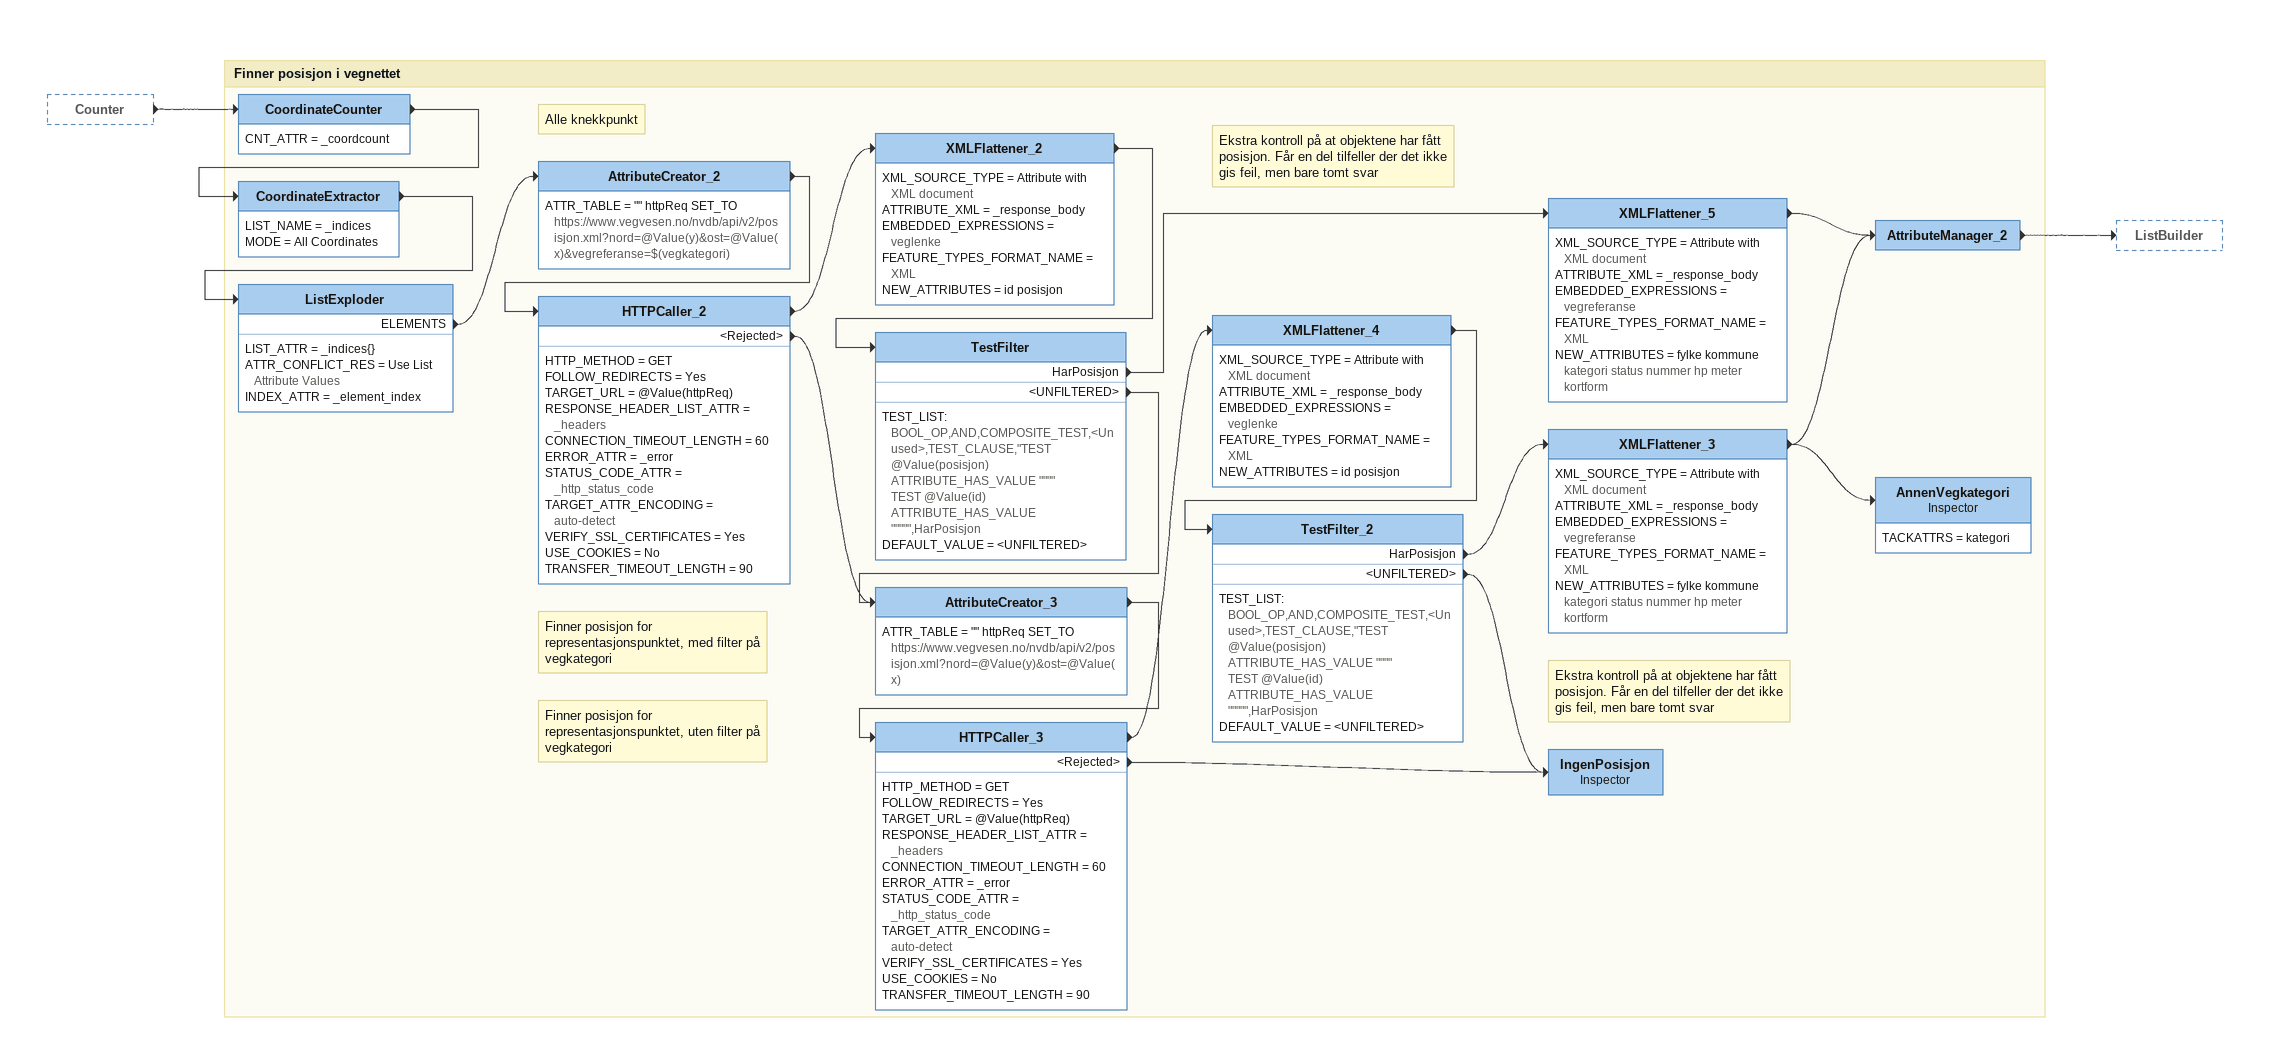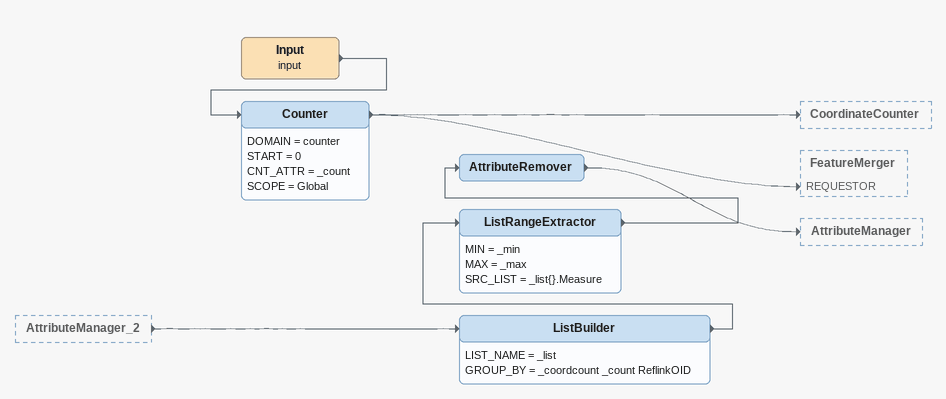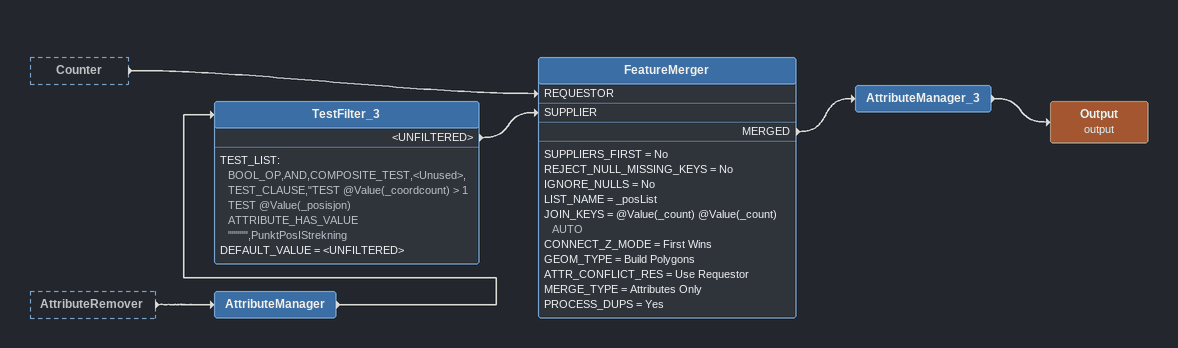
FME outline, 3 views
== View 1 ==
Counter [outside]
    -> CoordinateCounter

Bookmark: Finner posisjon i vegnettet
CoordinateCounter
    CNT_ATTR = _coordcount
    -> CoordinateExtractor
Note: Alle knekkpunkt
CoordinateExtractor
    LIST_NAME = _indices
    MODE = All Coordinates
    -> ListExploder
ListExploder
    LIST_ATTR = _indices{}
    ATTR_CONFLICT_RES = Use List Attribute Values
    INDEX_ATTR = _element_index
    ELEMENTS -> AttributeCreator_2
AttributeCreator_2
    ATTR_TABLE = "" httpReq SET_TO https://www.vegvesen.no/nvdb/api/v2/posisjon.xml?nord=@Value(y)&ost=@Value(x)&vegreferanse=$(vegkategori)
    -> HTTPCaller_2
Note: Finner posisjon for representasjonspunktet, med filter på vegkategori
HTTPCaller_2
    HTTP_METHOD = GET
    FOLLOW_REDIRECTS = Yes
    TARGET_URL = @Value(httpReq)
    RESPONSE_HEADER_LIST_ATTR = _headers
    CONNECTION_TIMEOUT_LENGTH = 60
    ERROR_ATTR = _error
    STATUS_CODE_ATTR = _http_status_code
    TARGET_ATTR_ENCODING = auto-detect
    VERIFY_SSL_CERTIFICATES = Yes
    USE_COOKIES = No
    TRANSFER_TIMEOUT_LENGTH = 90
    -> XMLFlattener_2
    <Rejected> -> AttributeCreator_3
XMLFlattener_2
    XML_SOURCE_TYPE = Attribute with XML document
    ATTRIBUTE_XML = _response_body
    EMBEDDED_EXPRESSIONS = veglenke
    FEATURE_TYPES_FORMAT_NAME = XML
    NEW_ATTRIBUTES = id posisjon
    -> TestFilter
Note: Ekstra kontroll på at objektene har fått posisjon. Får en del tilfeller der det ikke gis feil, men bare tomt svar
TestFilter
    TEST_LIST:
      BOOL_OP,AND,COMPOSITE_TEST,<Unused>,TEST_CLAUSE,"TEST @Value(posisjon) ATTRIBUTE_HAS_VALUE """"
      TEST @Value(id) ATTRIBUTE_HAS_VALUE """"",HarPosisjon
    DEFAULT_VALUE = <UNFILTERED>
    HarPosisjon -> XMLFlattener_5
    <UNFILTERED> -> AttributeCreator_3
XMLFlattener_5
    XML_SOURCE_TYPE = Attribute with XML document
    ATTRIBUTE_XML = _response_body
    EMBEDDED_EXPRESSIONS = vegreferanse
    FEATURE_TYPES_FORMAT_NAME = XML
    NEW_ATTRIBUTES = fylke kommune kategori status nummer hp meter kortform
    -> AttributeManager_2
AttributeCreator_3
    ATTR_TABLE = "" httpReq SET_TO https://www.vegvesen.no/nvdb/api/v2/posisjon.xml?nord=@Value(y)&ost=@Value(x)
    -> HTTPCaller_3
Note: Finner posisjon for representasjonspunktet, uten filter på vegkategori
HTTPCaller_3
    HTTP_METHOD = GET
    FOLLOW_REDIRECTS = Yes
    TARGET_URL = @Value(httpReq)
    RESPONSE_HEADER_LIST_ATTR = _headers
    CONNECTION_TIMEOUT_LENGTH = 60
    ERROR_ATTR = _error
    STATUS_CODE_ATTR = _http_status_code
    TARGET_ATTR_ENCODING = auto-detect
    VERIFY_SSL_CERTIFICATES = Yes
    USE_COOKIES = No
    TRANSFER_TIMEOUT_LENGTH = 90
    -> XMLFlattener_4
    <Rejected> -> IngenPosisjon
XMLFlattener_4
    XML_SOURCE_TYPE = Attribute with XML document
    ATTRIBUTE_XML = _response_body
    EMBEDDED_EXPRESSIONS = veglenke
    FEATURE_TYPES_FORMAT_NAME = XML
    NEW_ATTRIBUTES = id posisjon
    -> TestFilter_2
Note: Ekstra kontroll på at objektene har fått posisjon. Får en del tilfeller der det ikke gis feil, men bare tomt svar
TestFilter_2
    TEST_LIST:
      BOOL_OP,AND,COMPOSITE_TEST,<Unused>,TEST_CLAUSE,"TEST @Value(posisjon) ATTRIBUTE_HAS_VALUE """"
      TEST @Value(id) ATTRIBUTE_HAS_VALUE """"",HarPosisjon
    DEFAULT_VALUE = <UNFILTERED>
    HarPosisjon -> XMLFlattener_3
    <UNFILTERED> -> IngenPosisjon
XMLFlattener_3
    XML_SOURCE_TYPE = Attribute with XML document
    ATTRIBUTE_XML = _response_body
    EMBEDDED_EXPRESSIONS = vegreferanse
    FEATURE_TYPES_FORMAT_NAME = XML
    NEW_ATTRIBUTES = fylke kommune kategori status nummer hp meter kortform
    -> AnnenVegkategori
    -> AttributeManager_2
AttributeManager_2
    -> ListBuilder
AnnenVegkategori: Inspector
    TACKATTRS = kategori
IngenPosisjon: Inspector

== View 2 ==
AttributeManager_2 [outside]
    -> ListBuilder
Input (input)
    -> Counter
Counter
    DOMAIN = counter
    START = 0
    CNT_ATTR = _count
    SCOPE = Global
    -> CoordinateCounter
    -> FeatureMerger [REQUESTOR]
ListBuilder
    LIST_NAME = _list
    GROUP_BY = _coordcount _count ReflinkOID
    -> ListRangeExtractor
ListRangeExtractor
    MIN = _min
    MAX = _max
    SRC_LIST = _list{}.Measure
    -> AttributeRemover
AttributeRemover
    -> AttributeManager

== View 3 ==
Counter [outside]
    -> FeatureMerger [REQUESTOR]
AttributeRemover [outside]
    -> AttributeManager
AttributeManager
    -> TestFilter_3
TestFilter_3
    TEST_LIST:
      BOOL_OP,AND,COMPOSITE_TEST,<Unused>,TEST_CLAUSE,"TEST @Value(_coordcount) > 1
      TEST @Value(_posisjon) ATTRIBUTE_HAS_VALUE """"",PunktPosIStrekning
    DEFAULT_VALUE = <UNFILTERED>
    <UNFILTERED> -> FeatureMerger [SUPPLIER]
FeatureMerger
    SUPPLIERS_FIRST = No
    REJECT_NULL_MISSING_KEYS = No
    IGNORE_NULLS = No
    LIST_NAME = _posList
    JOIN_KEYS = @Value(_count) @Value(_count) AUTO
    CONNECT_Z_MODE = First Wins
    GEOM_TYPE = Build Polygons
    ATTR_CONFLICT_RES = Use Requestor
    MERGE_TYPE = Attributes Only
    PROCESS_DUPS = Yes
    MERGED -> AttributeManager_3
AttributeManager_3
    -> Output (output)
Output (output)
